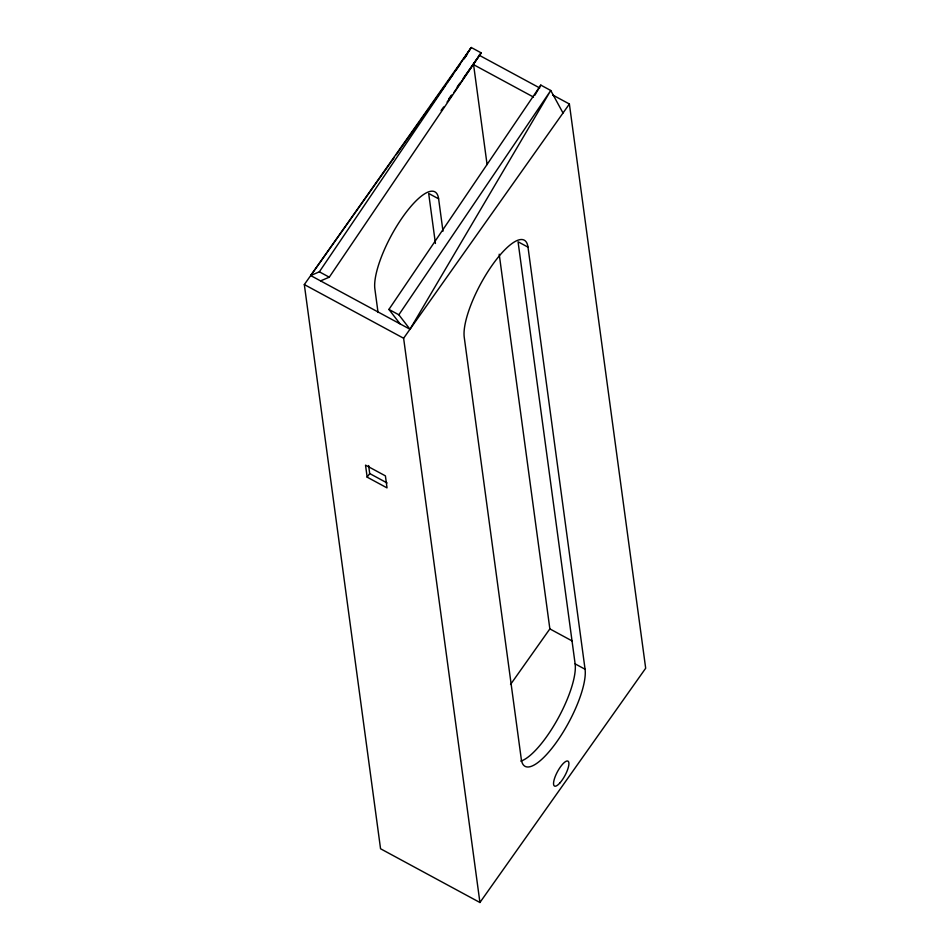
<?xml version="1.0" encoding="UTF-8"?>
<svg xmlns="http://www.w3.org/2000/svg" width="950" height="950" viewBox="0 0 950 950"><rect width="100%" height="100%" fill="white"/><g stroke="black" fill="none" stroke-linecap="round" stroke-linejoin="round"><path stroke-width="1.43" d="M534.791 95.321L540.811 85.108L550.751 90.487L563.018 113.014M409.996 329.246L550.751 90.487L398.846 314.794L409.996 329.246L310.697 275.559L471.259 47.5L481.187 52.868L453.91 92.447M463.683 59.316L471.259 47.5L319.354 271.807L310.697 275.559M320.577 280.891L329.282 277.186L481.187 52.868L463.256 78.339M400.081 323.879L388.918 309.427L540.811 85.108M448.733 98.966L451.286 95.321M457.271 86.83L459.836 83.196M552.615 94.941L569.383 104.001L645.679 668.242L479.928 902.5L380.558 848.766L304.321 284.561L394.464 157.166M396.174 154.755L419.247 122.134M420.957 119.712L428.652 108.846M430.362 106.424L444.885 85.892M447.45 82.27L453.435 73.815M456 70.181L460.275 64.149M464.491 58.188L466.878 54.815M441.097 110.568L443.662 106.934M447.082 102.113L452.212 94.857M479.928 902.5L403.619 338.247L569.383 104.001M367.151 477.149L365.524 465.132L385.403 475.867L387.03 487.896L367.151 477.149L369.704 473.551L368.624 465.536M510.542 684.463L549.86 628.9L499.201 254.208M479.097 55.183L539.719 87.97M533.52 97.078L473.575 64.659L487.089 164.576M527.998 247.154A59.149 17.551 -61.6 0 0 492.421 264.872A59.149 17.551 -61.6 0 0 464.241 337.25L521.312 759.347A59.149 17.551 -61.6 0 0 556.89 741.629A59.149 17.551 -61.6 0 0 585.069 669.251L527.998 247.154L518.059 241.787L575.13 663.872A59.149 17.539 -61.6 0 1 557.377 719.625A59.149 17.539 -61.6 0 1 520.814 761.128M319.354 271.807L329.282 277.186M388.918 309.427L398.846 314.794M304.321 284.561L403.619 338.247M369.704 473.551L387.089 482.956M549.86 628.9L572.019 640.882M575.13 663.872L585.069 669.251M442.985 231.183L438.615 198.835L428.676 193.456L435.433 243.461M378.041 312.467L374.87 288.931A59.149 17.539 -61.6 0 1 403.049 216.541A59.149 17.539 -61.6 0 1 438.615 198.835M560.084 782.752A14.191 4.216 -61.6 0 0 568.373 761.472A14.191 4.216 -61.6 0 0 555.18 776.625A14.191 4.216 -61.6 0 0 560.084 782.752"/></g></svg>
